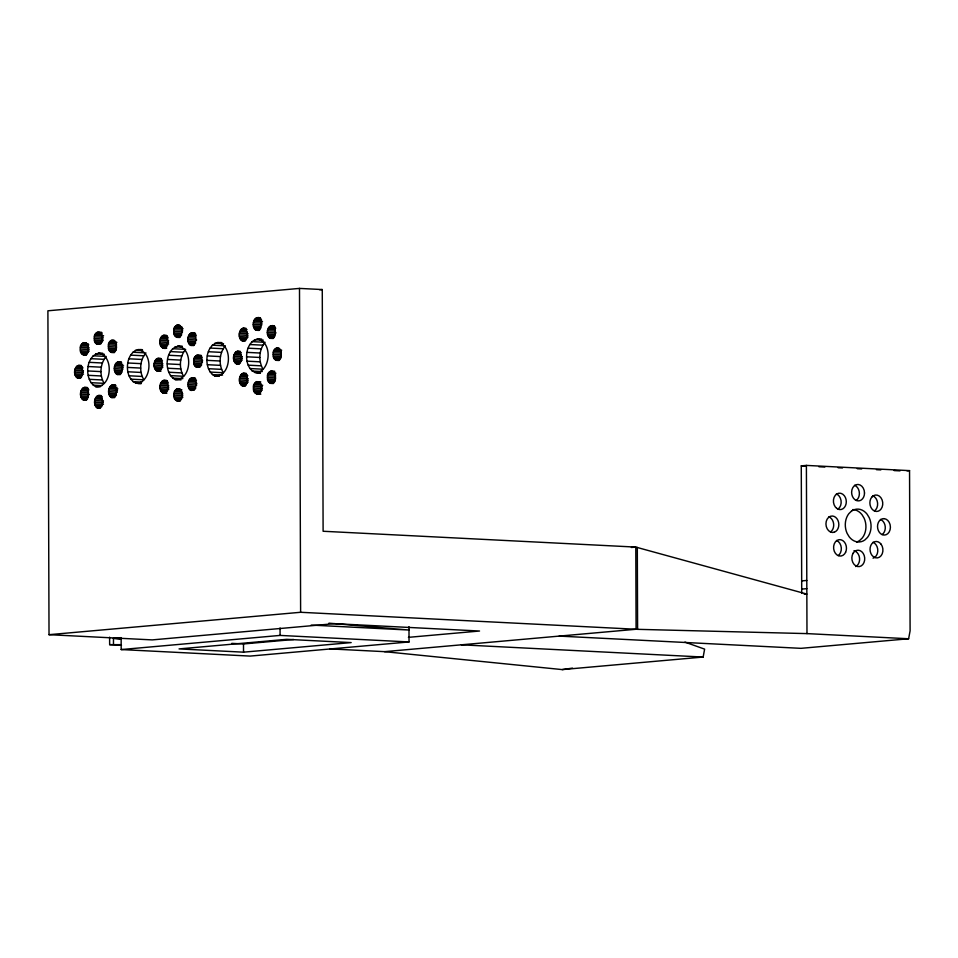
<?xml version="1.0" encoding="UTF-8"?>
<svg xmlns="http://www.w3.org/2000/svg" width="958" height="958" viewBox="0 0 958 958"><rect width="100%" height="100%" fill="white"/><g stroke="black" fill="none" stroke-linecap="round" stroke-linejoin="round"><path stroke-width="1.44" d="M801.726 593.17L801.271 465.863L806.396 465.408L909.549 470.629L910.1 630.843L908.615 638.758L800.972 648.338L559.197 636.1M78.556 365.405C84.496 366.267 83.729 378.41 77.574 378.015C72.185 375.189 74.329 363.298 81.466 365.549M80.34 349.095C78.963 341.671 89.31 340.294 88.292 348.389C89.669 355.813 79.322 357.19 80.34 349.095L89.082 349.538M84.448 387.403C90.399 388.265 89.633 400.408 83.466 400.013C78.089 397.187 80.233 385.296 87.37 387.547M98.387 353.023C114.23 355.322 112.194 387.691 95.752 386.661C82.699 379.991 85.861 350.939 102.745 353.251M94.351 338.521C92.974 331.097 103.32 329.72 102.302 337.815C103.68 345.239 93.333 346.616 94.351 338.521L103.093 338.964M98.53 395.486C104.47 396.349 103.703 408.479 97.548 408.096C92.16 405.258 94.303 393.367 101.44 395.63M90.986 382.685L104.099 383.344C99.333 375.129 99.979 363.741 106.206 356.436L93.094 355.777M108.434 346.592C107.057 339.168 117.403 337.791 116.385 345.886C117.762 353.31 107.416 354.688 108.434 346.592L115.714 346.964M112.541 384.9C118.481 385.763 117.726 397.905 111.559 397.522C106.17 394.684 108.326 382.793 115.451 385.056M118.277 361.873C124.229 362.735 123.462 374.865 117.295 374.482C111.918 371.644 114.062 359.753 121.199 362.016M141.137 383.607C121.81 385.176 123.498 346.7 142.479 349.706M130.719 379.152L143.832 379.811C139.054 371.584 139.7 360.196 145.927 352.903M158.01 358.34C163.95 359.202 163.183 371.333 157.016 370.95C151.639 368.111 153.783 356.22 160.92 358.484M166.704 348.185C157.423 350.796 157.651 332.761 166.656 335.444M163.902 380.338C169.841 381.2 169.087 393.331 162.92 392.948C157.531 390.11 159.687 378.218 166.812 380.482M177.829 345.958C193.672 348.245 191.648 380.613 175.206 379.584C162.142 372.913 165.303 343.874 182.2 346.173M173.805 331.444C172.428 324.02 182.774 322.642 181.757 330.738C183.134 338.162 172.787 339.539 173.805 331.444L182.547 331.887M174.033 395.127C172.644 387.703 182.99 386.325 181.972 394.421C183.361 401.845 173.015 403.222 174.033 395.127L182.774 395.57M170.44 375.608L183.553 376.278C178.787 368.052 179.433 356.663 185.648 349.359L172.548 348.7M191.839 332.797C197.779 333.659 197.013 345.802 190.846 345.407C185.469 342.581 187.612 330.69 194.749 332.953M191.995 377.835C197.935 378.697 197.168 390.828 191.013 390.445C185.624 387.607 187.768 375.716 194.905 377.979M193.779 361.525C192.402 354.089 202.749 352.724 201.731 360.819C203.108 368.243 192.762 369.62 193.779 361.525L202.521 361.956M217.562 342.413C233.405 344.712 231.369 377.081 214.927 376.051C201.875 369.381 205.036 340.329 221.921 342.641M210.161 372.075L223.274 372.734C218.508 364.519 219.154 353.131 225.381 345.826L212.269 345.167M237.452 351.263C243.404 352.125 242.637 364.268 236.47 363.872C231.094 361.034 233.237 349.143 240.374 351.406M243.2 328.223C249.14 329.085 248.373 341.228 242.206 340.844C236.83 338.006 238.973 326.115 246.11 328.378M243.356 373.261C249.296 374.123 248.529 386.266 242.362 385.87C236.985 383.032 239.129 371.141 246.266 373.404M260.313 372.997C240.985 374.566 242.673 336.09 261.654 339.096M257.211 317.649C263.151 318.511 262.384 330.654 256.217 330.259C250.84 327.432 252.984 315.541 260.121 317.793M253.475 388.062C252.098 380.637 262.444 379.26 261.426 387.355C262.803 394.78 252.457 396.157 253.475 388.062L262.217 388.505M249.894 368.543L263.007 369.201C258.229 360.974 258.876 349.586 265.103 342.293L251.99 341.623M271.282 325.732C277.221 326.594 276.467 338.725 270.3 338.342C264.911 335.504 267.066 323.612 274.204 325.876M267.486 377.476C266.108 370.051 276.455 368.674 275.437 376.769C276.814 384.194 266.468 385.571 267.486 377.476L274.778 377.847M273.234 354.448C271.844 347.024 282.191 345.646 281.173 353.741C282.562 361.166 272.216 362.543 273.234 354.448L280.514 354.819M329.803 648.889L384.493 651.656L562.19 669.594L703.148 657.044L704.621 649.129L684.922 642.111M874.45 510.961L875.78 509.716A8.239 6.431 84.9 0 0 872.846 495.825M163.794 348.041C168.979 346.556 169.35 336.306 163.746 335.3M138.227 383.451C152.047 379.488 153.052 352.161 138.108 349.49M257.403 372.842C271.222 368.878 272.228 341.551 257.283 338.881M562.19 669.594L572.465 668.121M804.289 594.307L806.852 594.08L635.801 547.09L323.109 531.259L322.271 289.555L299.495 288.406L47.9 310.799L49.026 634.687L152.226 639.896L334.486 623.67L479.551 631.023L408.419 637.345M319.709 289.783L322.271 289.555M906.986 470.857L909.549 470.629M631.37 547.485L635.801 547.09L636.088 629.262L384.493 651.656M49.026 634.687L300.62 612.282L637.597 629.334L806.983 633.609L908.615 638.758M801.678 580.907L806.804 580.452M109.607 637.166L109.643 644.638L120.888 644.662M113.487 644.291L113.463 638.327L121.151 637.645L121.187 649.56L280.095 635.417L409.03 641.944L408.982 626.64M231.776 643.369L243.5 643.956L293.639 639.501M243.524 652.17L351.167 642.59L286.693 639.333L179.05 648.913L243.524 652.17L243.5 643.956M409.03 641.944L250.134 656.086L121.187 649.56M801.738 589.086L806.828 588.667M256.181 317.96L260.552 318.176M255.223 318.679L261.055 318.978M254.409 319.768L261.69 320.14M253.774 321.146L262.516 321.589M253.391 322.714L262.121 323.157M253.259 324.379L262.001 324.81M270.252 326.031L274.623 326.259M269.306 326.762L275.126 327.049M253.403 326.007L260.684 326.379M268.479 327.84L275.76 328.211M253.798 327.504L261.079 327.875M267.857 329.217L275.138 329.588M254.433 328.774L260.265 329.073M176.727 325.037L179.637 325.181M242.17 328.534L245.08 328.678M175.769 325.756L180.14 325.971M255.259 329.708L259.63 329.935M241.212 329.253L247.032 329.552M256.217 330.259L259.139 330.414M267.462 330.785L274.742 331.157M174.955 326.834L182.236 327.205M240.398 330.342L246.218 330.642M267.33 332.45L276.072 332.893M174.332 328.211L183.062 328.654M239.763 331.719L247.044 332.091M267.474 334.091L274.754 334.45M173.937 329.78L182.679 330.223M239.368 333.288L248.11 333.731M267.881 335.587L275.162 335.959M239.249 334.953L247.978 335.396M268.515 336.845L274.335 337.144M190.81 333.109L195.181 333.324M173.949 333.085L181.23 333.456M189.852 333.827L195.683 334.126M269.342 337.791L273.713 338.006M239.38 336.581L248.122 337.024M270.3 338.342L273.21 338.485M189.037 334.917L196.318 335.288M174.356 334.581L181.637 334.953M239.787 338.09L247.068 338.449M188.403 336.294L195.683 336.653M254.541 339.707L263.282 340.15M174.991 335.851L180.811 336.138M97.285 332.103L101.644 332.33M240.422 339.348L246.254 339.647M162.716 335.611L167.087 335.827M175.817 336.785L180.188 337M96.327 332.821L102.147 333.121M241.248 340.294L245.619 340.509M161.758 336.33L167.59 336.629M176.775 337.336L179.685 337.479M188.019 337.863L195.3 338.234M242.206 340.844L245.128 340.988M95.501 333.911L101.332 334.21M160.944 337.42L168.225 337.779M187.888 339.527L196.629 339.958M94.878 335.288L103.62 335.731M160.321 338.797L167.602 339.156M188.019 341.156L195.312 341.527M249.81 344.521L262.923 345.179M94.483 336.857L103.225 337.3M159.926 340.365L168.668 340.809M214.82 343.239L223.561 343.683M188.427 342.665L195.707 343.024M159.794 342.018L168.536 342.461M276.155 348.029L279.065 348.185M189.061 343.922L194.893 344.221M111.356 340.186L114.265 340.329M275.197 348.76L279.568 348.975M110.398 340.904L114.768 341.12M189.888 344.856L194.258 345.084M94.495 340.15L103.236 340.593M159.938 343.659L168.68 344.102M248.134 348.185L261.247 348.856M190.846 345.407L193.767 345.563M274.383 349.838L281.664 350.209M109.583 341.994L116.864 342.353M94.902 341.659L102.183 342.03M160.333 345.155L167.626 345.527M210.077 348.053L223.19 348.724M273.748 351.215L281.029 351.586M108.961 343.359L116.241 343.73M175.086 346.772L182.379 347.143M95.537 342.916L101.368 343.215M160.968 346.425L166.8 346.712M83.262 342.677L86.184 342.832M96.363 343.862L100.734 344.078M273.365 352.784L280.646 353.155M82.316 343.407L88.136 343.694M161.794 347.359L166.165 347.586M108.565 344.94L115.846 345.299M162.764 347.91L165.674 348.065M236.422 351.574L239.344 351.718M247.092 352.376L260.205 353.035M81.49 344.485L88.771 344.856M235.476 352.293L241.296 352.592M208.413 351.718L221.526 352.388M234.65 353.382L240.482 353.67M80.867 345.862L88.148 346.233M273.377 356.089L280.658 356.448M108.577 348.233L115.858 348.604M234.027 354.747L241.308 355.119M170.356 351.598L183.469 352.257M80.472 347.431L89.214 347.874M135.365 350.317L142.646 350.676M273.772 357.585L281.053 357.957M108.972 349.73L116.265 350.101M246.745 356.807L259.858 357.466M233.632 356.328L242.374 356.771M274.407 358.843L280.239 359.142M196.701 355.107L201.072 355.322M109.619 350.999L115.439 351.287M132.815 352.233L144.466 352.819M207.371 355.909L220.472 356.58M275.233 359.789L279.604 360.004M195.743 355.825L201.575 356.125M233.501 357.981L242.242 358.424M110.445 351.933L114.804 352.149M276.191 360.34L279.113 360.483M80.484 350.736L89.226 351.179M111.403 352.484L114.313 352.628M168.692 355.262L181.792 355.921M194.929 356.915L202.21 357.286M233.644 359.621L242.386 360.064M80.891 352.233L88.172 352.604M130.635 355.131L143.748 355.789M194.306 358.292L201.587 358.651M247.128 361.166L260.229 361.837M95.644 353.849L104.386 354.292M234.051 361.118L241.332 361.489M81.526 353.49L87.346 353.789M207.024 360.34L220.136 361.01M193.911 359.861L202.653 360.304M82.352 354.436L86.723 354.652M234.686 362.387L240.506 362.675M156.98 358.639L161.351 358.867M83.31 354.987L86.22 355.131M167.638 359.454L180.751 360.112M156.022 359.37L161.854 359.657M235.512 363.321L239.883 363.549M236.47 363.872L239.38 364.016M128.959 358.795L142.071 359.466M155.208 360.447L162.489 360.819M248.194 365.166L261.306 365.836M193.923 363.154L201.204 363.525M90.902 358.663L104.015 359.334M154.573 361.825L161.854 362.196M207.395 364.699L220.508 365.369M194.318 364.663L201.611 365.022M167.303 363.872L180.403 364.543M154.19 363.393L162.92 363.836M194.965 365.92L200.785 366.219M117.259 362.184L121.618 362.399M127.917 362.986L141.03 363.645M116.301 362.902L120.672 363.118M195.791 366.854L200.15 367.082M154.058 365.058L162.8 365.501M270.419 371.069L274.778 371.285M89.238 362.328L102.35 362.998M115.475 363.992L122.756 364.351M208.473 368.71L221.585 369.369M252.098 371.045L262.288 371.56M269.461 371.788L273.832 372.015M154.202 366.698L162.932 367.13M268.635 372.878L275.928 373.237M114.852 365.357L123.594 365.8M254.66 372.506L260.48 372.806M167.674 368.243L180.787 368.902M154.597 368.195L161.878 368.567M268.012 374.255L275.293 374.614M127.57 367.417L140.682 368.076M114.457 366.938L123.199 367.369M242.326 373.572L245.236 373.716M155.232 369.453L161.064 369.752M77.526 365.716L80.436 365.86M88.196 366.519L101.297 367.189M241.368 374.291L247.2 374.59M267.617 375.823L274.898 376.195M156.058 370.399L160.429 370.614M76.568 366.435L82.4 366.734M114.325 368.591L123.067 369.034M157.016 370.95L160.968 371.213M240.554 375.38L247.835 375.74M75.754 367.525L83.035 367.896M168.752 372.243L181.852 372.901M212.365 374.578L222.567 375.093M114.469 370.231L121.75 370.602M239.919 376.745L247.2 377.117M75.131 368.902L82.412 369.261M127.953 371.776L141.054 372.446M214.927 376.051L219.298 376.266M267.629 379.117L274.91 379.488M114.876 371.728L122.157 372.099M239.536 378.326L248.266 378.769M87.849 370.95L100.961 371.608M74.736 370.471L83.478 370.914M268.036 380.613L275.317 380.985M115.511 372.997L121.331 373.285M239.404 379.979L248.146 380.422M116.337 373.931L120.708 374.147M268.671 381.883L274.503 382.17M74.604 372.135L83.346 372.566M190.965 378.135L195.336 378.362M117.295 374.482L120.205 374.626M256.397 381.643L260.768 381.871M129.019 375.776L142.131 376.446M190.007 378.865L195.839 379.152M269.497 382.817L273.868 383.044M172.644 378.111L182.846 378.626M239.548 381.619L248.278 382.062M255.451 382.362L259.822 382.589M270.455 383.368L273.365 383.523M74.748 373.764L83.49 374.207M189.193 379.943L196.474 380.314M254.624 383.451L260.456 383.751M88.22 375.308L101.332 375.979M175.206 379.584L181.038 379.883M239.943 383.116L247.224 383.487M75.143 375.261L82.436 375.632M188.558 381.32L195.851 381.691M254.002 384.829L262.743 385.272M240.578 384.386L246.41 384.673M162.872 380.637L167.243 380.865M75.79 376.53L81.61 376.829M161.914 381.368L167.746 381.655M241.404 385.32L245.775 385.547M188.175 382.889L196.905 383.332M76.616 377.464L80.975 377.691M242.362 385.87L245.284 386.014M253.607 386.397L262.348 386.84M77.574 378.015L80.484 378.171M161.1 382.446L168.38 382.817M89.298 379.32L102.41 379.979M132.923 381.655L141.664 382.086M188.043 384.553L196.785 384.996M160.477 383.823L167.758 384.194M135.485 383.116L141.305 383.416M188.187 386.194L195.468 386.553M253.619 389.69L262.36 390.134M160.082 385.391L168.824 385.834M188.582 387.691L195.863 388.062M254.026 391.199L261.306 391.559M159.95 387.056L168.692 387.499M189.217 388.948L195.049 389.247M111.511 385.212L115.882 385.439M254.66 392.457L260.48 392.756M176.955 388.72L179.864 388.864M190.043 389.894L194.414 390.11M93.189 385.188L101.931 385.631M110.553 385.93L114.924 386.158M255.487 393.391L259.858 393.618M160.094 388.697L168.836 389.128M175.997 389.439L181.828 389.738M256.445 393.942L260.816 394.169M109.739 387.02L117.02 387.391M175.182 390.529L181.002 390.816M95.752 386.661L100.123 386.876M160.501 390.193L167.782 390.565M109.116 388.397L117.858 388.84M174.548 391.894L181.828 392.265M161.136 391.451L166.955 391.75M83.43 387.715L87.789 387.93M82.472 388.433L88.292 388.732M161.962 392.397L166.333 392.612M108.721 389.966L117.463 390.409M174.164 393.475L182.894 393.918M162.92 392.948L166.86 393.211M81.646 389.523L88.938 389.894M108.589 391.63L117.331 392.073M81.023 390.9L88.304 391.259M108.733 393.259L116.014 393.63M174.164 396.768L182.906 397.211M80.628 392.469L87.908 392.84M109.14 394.768L116.421 395.127M174.572 398.265L181.852 398.636M80.496 394.133L89.238 394.564M109.775 396.025L115.595 396.325M175.206 399.534L181.038 399.821M97.5 395.786L100.41 395.941M110.601 396.971L114.972 397.187M80.64 395.762L87.92 396.133M96.542 396.516L102.374 396.804M176.032 400.468L180.403 400.695M111.559 397.522L114.469 397.666M176.991 401.019L179.912 401.163M95.728 397.594L101.548 397.893M81.047 397.259L88.328 397.63M95.105 398.971L102.386 399.342M81.681 398.528L87.513 398.827M82.508 399.462L86.879 399.69M83.466 400.013L86.376 400.169M94.71 400.54L103.452 400.983M94.579 402.204L103.32 402.647M94.722 403.845L103.464 404.288M95.117 405.342L102.41 405.713M95.764 406.599L101.584 406.899M96.59 407.545L99.5 407.689M97.548 408.096L100.458 408.24M801.271 465.863L805.69 466.091M818.958 466.762L824.85 467.061M838.118 467.732L842.537 467.959M857.266 468.701L861.685 468.929M876.426 469.671L880.845 469.899M894.113 470.57L900.005 470.869M311.17 625.083L408.994 630.029L328.953 623.167M461.373 644.818L703.148 657.044M120.876 638.711L113.463 638.327L120.876 639.046M109.643 644.638L121.498 645.237M806.396 465.408L806.983 633.609M637.31 547.389L637.597 629.334M299.495 288.406L300.62 612.282M280.059 627.969L280.095 635.417M880.474 519.452A8.239 6.431 84.9 0 1 885.228 526.553A8.239 6.431 84.9 0 1 882.09 534.588M852.812 509.56A16.478 12.861 84.9 0 1 861.996 514.674L864.092 518.134A16.478 12.861 84.9 0 1 862.332 537.917L859.709 540.444A16.478 12.861 84.9 0 1 856.62 541.989M854.572 485.275A8.239 6.431 84.9 0 1 859.386 493.454L859.17 495.573A8.239 6.431 84.9 0 1 856.189 500.411M836.538 540.468A8.239 6.431 84.9 0 1 840.489 552.706L839.471 554.359A8.239 6.431 84.9 0 1 838.142 555.604M873.001 542.312A8.239 6.431 84.9 0 1 874.57 543.21L875.899 544.587A8.239 6.431 84.9 0 1 873.061 558.191M853.925 550.754A8.239 6.431 84.9 0 1 859.542 558.059A8.239 6.431 84.9 0 1 855.698 566.561M836.37 493.981A8.239 6.431 84.9 0 1 839.268 496.256L840.298 498.004A8.239 6.431 84.9 0 1 837.987 509.117M828.898 516.841A8.239 6.431 84.9 0 1 833.652 523.942A8.239 6.431 84.9 0 1 830.514 531.977M864.511 492.999L864.296 495.118A8.239 6.431 84.9 0 1 858.093 500.89A8.239 6.431 84.9 0 1 851.842 494.484L851.614 492.352A8.239 6.431 84.9 0 1 858.033 484.461A8.239 6.431 84.9 0 1 864.511 492.999M871.756 497.178L870.726 498.831A8.239 6.431 84.9 0 0 871.792 508.806A8.239 6.431 84.9 0 0 879.576 510.506L880.905 509.261A8.239 6.431 84.9 0 0 880.869 497.645A8.239 6.431 84.9 0 0 871.756 497.178M845.615 552.251L844.597 553.904A8.239 6.431 84.9 0 1 835.484 553.437A8.239 6.431 84.9 0 1 835.448 541.821L836.777 540.587A8.239 6.431 84.9 0 1 844.561 542.288A8.239 6.431 84.9 0 1 845.615 552.251M851.518 511.093L848.884 513.62A16.478 12.861 84.9 0 0 847.135 533.402L849.231 536.875A16.478 12.861 84.9 0 0 864.835 539.989L867.457 537.462A16.478 12.861 84.9 0 0 869.217 517.679L867.122 514.207A16.478 12.861 84.9 0 0 851.518 511.093M883.935 518.625L882.27 518.829A8.239 6.431 84.9 0 0 877.516 526.517A8.239 6.431 84.9 0 0 882.318 534.696L883.995 535.067A8.239 6.431 84.9 0 0 890.413 527.175A8.239 6.431 84.9 0 0 883.935 518.625M834.083 532.265L832.418 532.456A8.239 6.431 84.9 0 1 825.94 523.906A8.239 6.431 84.9 0 1 832.358 516.015L834.023 516.386A8.239 6.431 84.9 0 1 838.837 524.565A8.239 6.431 84.9 0 1 834.083 532.265M881.025 544.132L879.695 542.755A8.239 6.431 84.9 0 0 871.912 543.665A8.239 6.431 84.9 0 0 870.918 553.532L871.948 555.293A8.239 6.431 84.9 0 0 881.073 555.748A8.239 6.431 84.9 0 0 881.025 544.132M836.657 508.327L835.316 506.962A8.239 6.431 84.9 0 1 835.28 495.334A8.239 6.431 84.9 0 1 844.393 495.801L845.423 497.549A8.239 6.431 84.9 0 1 844.441 507.417A8.239 6.431 84.9 0 1 836.657 508.327M853.135 553.197A8.239 6.431 84.9 0 0 857.53 566.525A8.239 6.431 84.9 0 0 864.212 555.508A8.239 6.431 84.9 0 0 853.135 553.197"/></g></svg>
